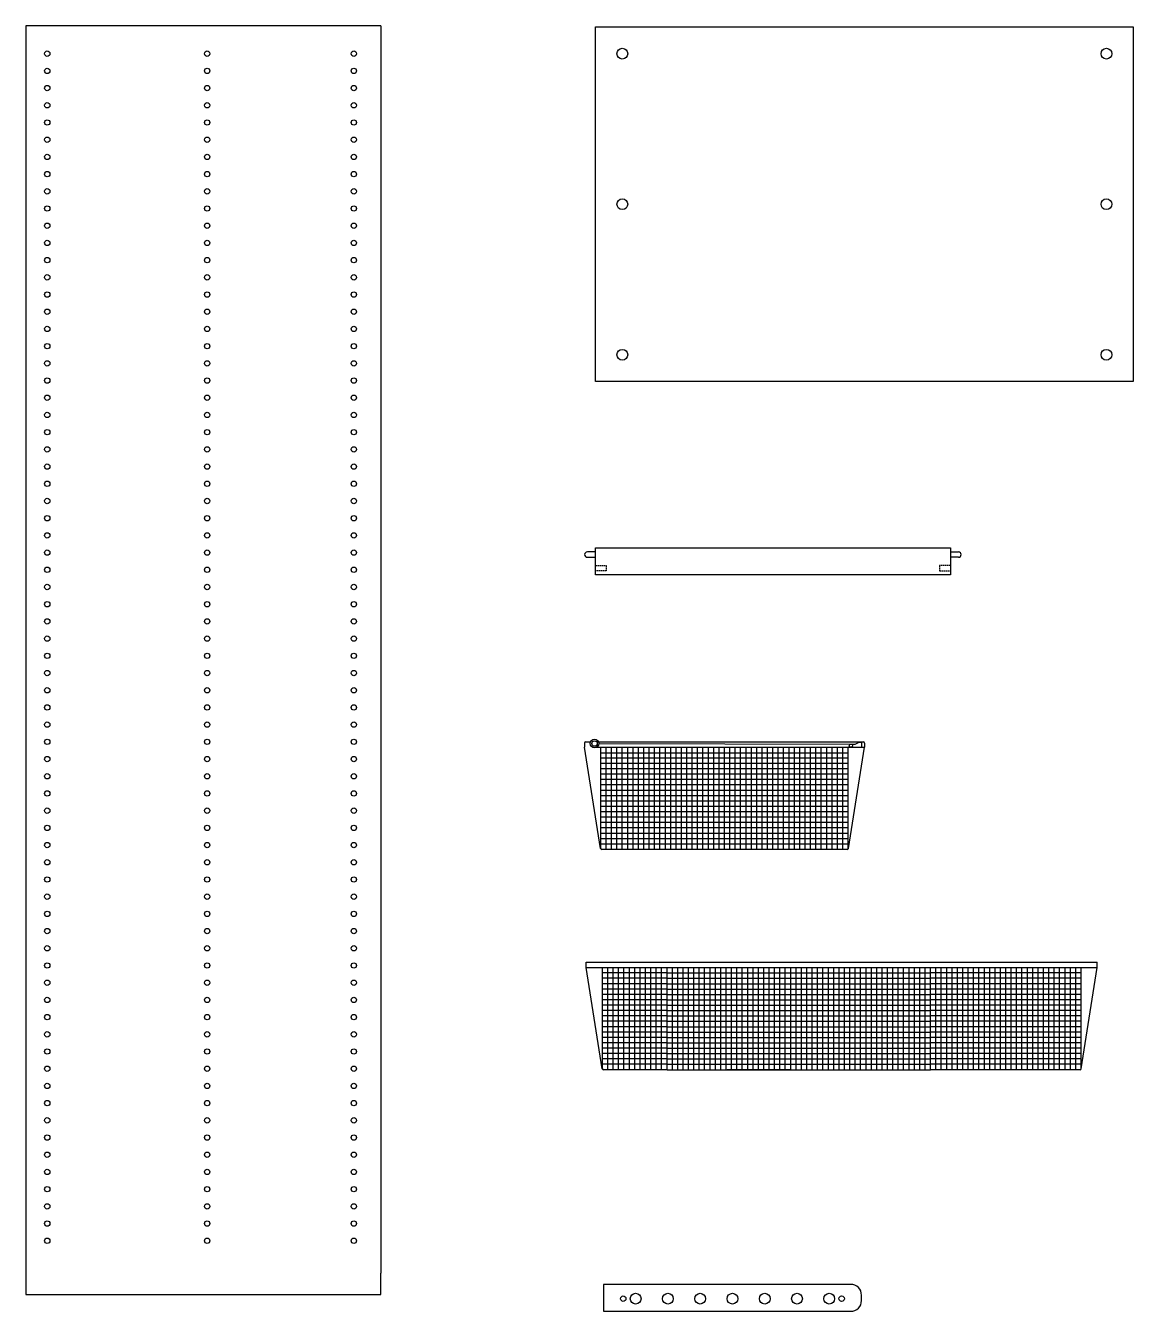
# Model space of a CAD drawing. Header units: millimetres. Extents: x 1707 to 3911, y 2756 to 3954.
# Drawn here: x 2864.1 to 3070, y 3714.7 to 3953.8 of the extents above; entities that cross this region are included whole.
import ezdxf

# ---------------------------------------------------------------- set-up
doc = ezdxf.new("R2010")
doc.units = ezdxf.units.MM
doc.linetypes.add('HIDDEN', pattern=[0.375, 0.25, -0.125])
for name, color, linetype in [('IN-FURN', 3, 'Continuous'), ('IN-FURN-STOR', 104, 'Continuous'), ('IN-FURN-WKSF', 4, 'Continuous')]:
    doc.layers.add(name, color=color, linetype=linetype)

msp = doc.modelspace()

# ---------------------------------------------------------------- linework, layer by layer
at = {"layer": 'IN-FURN'}
for p, q in [((2968.01, 3820.42), (2968.01, 3819.62)), ((2970.98, 3800.79), (2968.01, 3819.62)), ((2968.21, 3820.62), (2969.11, 3820.62)), ((2970.24, 3819.62), (3020.01, 3819.62)), ((2970.59, 3820.62), (3019.81, 3820.62)), ((2971.01, 3800.82), (2971.01, 3819.62)), ((2972.01, 3800.62), (2972.01, 3819.62)), ((2973.01, 3800.62), (2973.01, 3819.62)), ((2974.01, 3800.62), (2974.01, 3819.62)), ((2975.01, 3800.62), (2975.01, 3819.62)), ((2976.01, 3800.62), (2976.01, 3819.62)), ((2976.01, 3800.62), (2976.01, 3819.62)), ((2977.01, 3800.62), (2977.01, 3819.62)), ((2978.01, 3800.62), (2978.01, 3819.62)), ((2979.01, 3800.62), (2979.01, 3819.62)), ((2980.01, 3800.62), (2980.01, 3819.62)), ((2981.01, 3800.62), (2981.01, 3819.62)), ((2982.01, 3800.62), (2982.01, 3819.62)), ((2983.01, 3800.62), (2983.01, 3819.62)), ((2984.01, 3800.62), (2984.01, 3819.62)), ((2985.01, 3800.62), (2985.01, 3819.62)), ((2986.01, 3800.62), (2986.01, 3819.62)), ((2987.01, 3800.62), (2987.01, 3819.62)), ((2988.01, 3800.62), (2988.01, 3819.62)), ((2989.01, 3800.62), (2989.01, 3819.62)), ((2990.01, 3800.62), (2990.01, 3819.62)), ((2991.01, 3800.62), (2991.01, 3819.62)), ((2992.01, 3800.62), (2992.01, 3819.62)), ((2993.01, 3800.62), (2993.01, 3819.62)), ((2994.01, 3800.62), (2994.01, 3819.62)), ((2995.01, 3800.62), (2995.01, 3819.62)), ((2996.01, 3800.62), (2996.01, 3819.62)), ((2997.01, 3800.62), (2997.01, 3819.62)), ((2998.01, 3800.62), (2998.01, 3819.62)), ((2999.01, 3800.62), (2999.01, 3819.62)), ((3000.01, 3800.62), (3000.01, 3819.62)), ((3001.01, 3800.62), (3001.01, 3819.62)), ((3002.01, 3800.62), (3002.01, 3819.62)), ((3003.01, 3800.62), (3003.01, 3819.62)), ((3004.01, 3800.62), (3004.01, 3819.62)), ((3005.01, 3800.62), (3005.01, 3819.62)), ((3006.01, 3800.62), (3006.01, 3819.62)), ((3007.01, 3800.62), (3007.01, 3819.62)), ((3008.01, 3800.62), (3008.01, 3819.62)), ((3009.01, 3800.62), (3009.01, 3819.62)), ((3010.01, 3800.62), (3010.01, 3819.62)), ((3011.01, 3800.62), (3011.01, 3819.62)), ((3012.01, 3800.62), (3012.01, 3819.62)), ((3013.01, 3800.62), (3013.01, 3819.62)), ((3014.01, 3800.62), (3014.01, 3819.62)), ((3015.01, 3800.62), (3015.01, 3819.62)), ((3015.01, 3800.62), (3015.01, 3819.62)), ((3016.01, 3800.62), (3016.01, 3819.62)), ((3017.01, 3800.82), (3017.01, 3819.62)), ((3017.04, 3800.79), (3020.01, 3819.62)), ((3020.01, 3820.42), (3020.01, 3819.62)), ((2971.01, 3818.62), (3017.01, 3818.62)), ((3017.01, 3817.62), (2971.01, 3817.62)), ((3017.01, 3816.62), (2971.01, 3816.62)), ((3017.01, 3815.62), (2971.01, 3815.62)), ((3017.01, 3814.62), (2971.01, 3814.62)), ((3017.01, 3813.62), (2971.01, 3813.62)), ((3017.01, 3812.62), (2971.01, 3812.62)), ((3017.01, 3811.62), (2971.01, 3811.62)), ((3017.01, 3810.62), (2971.01, 3810.62)), ((3017.01, 3809.62), (2971.01, 3809.62)), ((3017.01, 3808.62), (2971.01, 3808.62)), ((3017.01, 3807.62), (2971.01, 3807.62)), ((3017.01, 3807.62), (2971.01, 3807.62)), ((3017.01, 3806.62), (2971.01, 3806.62)), ((3017.01, 3805.62), (2971.01, 3805.62)), ((3017.01, 3804.62), (2971.01, 3804.62)), ((3017.01, 3803.62), (2971.01, 3803.62)), ((3017.01, 3802.62), (2971.01, 3802.62)), ((3017.01, 3801.62), (2971.01, 3801.62)), ((3016.84, 3800.62), (2971.18, 3800.62)), ((2968.32, 3779.66), (3031.32, 3779.66)), ((2968.32, 3778.66), (2968.32, 3779.66)), ((2968.32, 3778.66), (2983.32, 3778.66)), ((2971.29, 3759.83), (2968.32, 3778.66)), ((2971.32, 3759.86), (2971.32, 3778.66)), ((2972.32, 3759.66), (2972.32, 3778.66)), ((2973.32, 3759.66), (2973.32, 3778.66)), ((2974.32, 3759.66), (2974.32, 3778.66)), ((2975.32, 3759.66), (2975.32, 3778.66)), ((2976.32, 3759.66), (2976.32, 3778.66)), ((2976.32, 3759.66), (2976.32, 3778.66)), ((2977.32, 3759.66), (2977.32, 3778.66)), ((2978.32, 3759.66), (2978.32, 3778.66)), ((2979.32, 3759.66), (2979.32, 3778.66)), ((2980.32, 3759.66), (2980.32, 3778.66)), ((2981.32, 3759.66), (2981.32, 3778.66)), ((2982.32, 3759.66), (2982.32, 3778.66)), ((2983.32, 3759.66), (2983.32, 3778.66)), ((2983.32, 3778.66), (3031.32, 3778.66)), ((2984.32, 3759.66), (2984.32, 3778.66)), ((2985.32, 3759.66), (2985.32, 3778.66)), ((2986.32, 3759.66), (2986.32, 3778.66)), ((2987.32, 3759.66), (2987.32, 3778.66)), ((2988.32, 3759.66), (2988.32, 3778.66)), ((2989.32, 3759.66), (2989.32, 3778.66)), ((2990.32, 3759.66), (2990.32, 3778.66)), ((2990.32, 3759.66), (2990.32, 3778.66)), ((2991.32, 3759.66), (2991.32, 3778.66)), ((2992.32, 3759.66), (2992.32, 3778.66)), ((2992.32, 3759.66), (2992.32, 3778.66)), ((2993.32, 3759.66), (2993.32, 3778.66)), ((2994.32, 3759.66), (2994.32, 3778.66)), ((2995.32, 3759.66), (2995.32, 3778.66)), ((2996.32, 3759.66), (2996.32, 3778.66)), ((2997.32, 3759.66), (2997.32, 3778.66)), ((2998.32, 3759.66), (2998.32, 3778.66)), ((2999.32, 3759.66), (2999.32, 3778.66)), ((3000.32, 3759.66), (3000.32, 3778.66)), ((3001.32, 3759.66), (3001.32, 3778.66)), ((3002.32, 3759.66), (3002.32, 3778.66)), ((3003.32, 3759.66), (3003.32, 3778.66)), ((3004.32, 3759.66), (3004.32, 3778.66)), ((3005.32, 3759.66), (3005.32, 3778.66)), ((3005.32, 3759.66), (3005.32, 3778.66)), ((3006.32, 3759.66), (3006.32, 3778.66)), ((3007.32, 3759.66), (3007.32, 3778.66)), ((3008.32, 3759.66), (3008.32, 3778.66)), ((3009.32, 3759.66), (3009.32, 3778.66)), ((3010.32, 3759.66), (3010.32, 3778.66)), ((3011.32, 3759.66), (3011.32, 3778.66)), ((3012.32, 3759.66), (3012.32, 3778.66)), ((3013.32, 3759.66), (3013.32, 3778.66)), ((3014.32, 3759.66), (3014.32, 3778.66)), ((3015.32, 3759.66), (3015.32, 3778.66)), ((3016.32, 3759.66), (3016.32, 3778.66)), ((3017.32, 3759.66), (3017.32, 3778.66)), ((3018.32, 3759.66), (3018.32, 3778.66)), ((3019.32, 3759.66), (3019.32, 3778.66)), ((3020.32, 3759.66), (3020.32, 3778.66)), ((3021.32, 3759.66), (3021.32, 3778.66)), ((3022.32, 3759.66), (3022.32, 3778.66)), ((3023.32, 3759.66), (3023.32, 3778.66)), ((3024.32, 3759.66), (3024.32, 3778.66)), ((3025.32, 3759.66), (3025.32, 3778.66)), ((3026.32, 3759.66), (3026.32, 3778.66)), ((3027.32, 3759.66), (3027.32, 3778.66)), ((3028.32, 3759.66), (3028.32, 3778.66)), ((3029.32, 3759.66), (3029.32, 3778.66)), ((3029.32, 3759.66), (3029.32, 3778.66)), ((3030.32, 3759.66), (3030.32, 3778.66)), ((3031.32, 3779.66), (3032.32, 3779.66)), ((3031.32, 3759.66), (3031.32, 3778.66)), ((3031.32, 3778.66), (3032.32, 3778.66)), ((3032.32, 3779.66), (3063.32, 3779.66)), ((3032.32, 3778.66), (3063.32, 3778.66)), ((3032.32, 3759.66), (3032.32, 3778.66)), ((3033.32, 3759.66), (3033.32, 3778.66)), ((3034.32, 3759.66), (3034.32, 3778.66)), ((3035.32, 3759.66), (3035.32, 3778.66)), ((3036.32, 3759.66), (3036.32, 3778.66)), ((3037.32, 3759.66), (3037.32, 3778.66)), ((3038.32, 3759.66), (3038.32, 3778.66)), ((3039.32, 3759.66), (3039.32, 3778.66)), ((3040.32, 3759.66), (3040.32, 3778.66)), ((3041.32, 3759.66), (3041.32, 3778.66)), ((3042.32, 3759.66), (3042.32, 3778.66)), ((3043.32, 3759.66), (3043.32, 3778.66)), ((3044.32, 3759.66), (3044.32, 3778.66)), ((3045.32, 3759.66), (3045.32, 3778.66)), ((3046.32, 3759.66), (3046.32, 3778.66)), ((3047.32, 3759.66), (3047.32, 3778.66)), ((3048.32, 3759.66), (3048.32, 3778.66)), ((3049.32, 3759.66), (3049.32, 3778.66)), ((3050.32, 3759.66), (3050.32, 3778.66)), ((3051.32, 3759.66), (3051.32, 3778.66)), ((3052.32, 3759.66), (3052.32, 3778.66)), ((3053.32, 3759.66), (3053.32, 3778.66)), ((3054.32, 3759.66), (3054.32, 3778.66)), ((3055.32, 3759.66), (3055.32, 3778.66)), ((3056.32, 3759.66), (3056.32, 3778.66)), ((3057.32, 3759.66), (3057.32, 3778.66)), ((3058.32, 3759.66), (3058.32, 3778.66)), ((3058.32, 3759.66), (3058.32, 3778.66)), ((3059.32, 3759.66), (3059.32, 3778.66)), ((3060.32, 3759.86), (3060.32, 3778.66)), ((3060.34, 3759.83), (3063.32, 3778.66)), ((3063.32, 3778.66), (3063.32, 3779.66)), ((2983.32, 3777.66), (2971.32, 3777.66)), ((2983.32, 3776.66), (2971.32, 3776.66)), ((2983.32, 3777.66), (3031.32, 3777.66)), ((2983.32, 3776.66), (3031.32, 3776.66)), ((3031.32, 3777.66), (3032.32, 3777.66)), ((3031.32, 3776.66), (3032.32, 3776.66)), ((3060.32, 3777.66), (3032.32, 3777.66)), ((3060.32, 3776.66), (3032.32, 3776.66)), ((2983.32, 3775.66), (2971.32, 3775.66)), ((2983.32, 3774.66), (2971.32, 3774.66)), ((2983.32, 3773.66), (2971.32, 3773.66)), ((2983.32, 3775.66), (3031.32, 3775.66)), ((2983.32, 3774.66), (3031.32, 3774.66)), ((2983.32, 3774.66), (3031.32, 3774.66)), ((2983.32, 3773.66), (3031.32, 3773.66)), ((3031.32, 3775.66), (3032.32, 3775.66)), ((3031.32, 3774.66), (3032.32, 3774.66)), ((3031.32, 3773.66), (3032.32, 3773.66)), ((3060.32, 3775.66), (3032.32, 3775.66)), ((3060.32, 3774.66), (3032.32, 3774.66)), ((3060.32, 3773.66), (3032.32, 3773.66)), ((2983.32, 3772.66), (2971.32, 3772.66)), ((2983.32, 3771.66), (2971.32, 3771.66)), ((2983.32, 3772.66), (3031.32, 3772.66)), ((2983.32, 3772.66), (3029.32, 3772.66)), ((2983.32, 3771.66), (3031.32, 3771.66)), ((2983.32, 3771.66), (3031.32, 3771.66)), ((2983.32, 3771.66), (3029.32, 3771.66)), ((3031.32, 3772.66), (3032.32, 3772.66)), ((3031.32, 3771.66), (3032.32, 3771.66)), ((3060.32, 3772.66), (3032.32, 3772.66)), ((3060.32, 3771.66), (3032.32, 3771.66)), ((2983.32, 3770.66), (2971.32, 3770.66)), ((2983.32, 3769.66), (2971.32, 3769.66)), ((2983.32, 3768.66), (2971.32, 3768.66)), ((2983.32, 3770.66), (3031.32, 3770.66)), ((2983.32, 3770.66), (3029.32, 3770.66)), ((2983.32, 3769.66), (3031.32, 3769.66)), ((2983.32, 3769.66), (3029.32, 3769.66)), ((2983.32, 3768.66), (3031.32, 3768.66)), ((2983.32, 3768.66), (3029.32, 3768.66)), ((3031.32, 3770.66), (3032.32, 3770.66)), ((3031.32, 3769.66), (3032.32, 3769.66)), ((3031.32, 3768.66), (3032.32, 3768.66)), ((3060.32, 3770.66), (3032.32, 3770.66)), ((3060.32, 3769.66), (3032.32, 3769.66)), ((3060.32, 3768.66), (3032.32, 3768.66)), ((2983.32, 3767.66), (2971.32, 3767.66)), ((2983.32, 3766.66), (2971.32, 3766.66)), ((2983.32, 3766.66), (2971.32, 3766.66)), ((2983.32, 3767.66), (3031.32, 3767.66)), ((2983.32, 3767.66), (3029.32, 3767.66)), ((2983.32, 3766.66), (3031.32, 3766.66)), ((2983.32, 3766.66), (3029.32, 3766.66)), ((3031.32, 3767.66), (3032.32, 3767.66)), ((3031.32, 3766.66), (3032.32, 3766.66)), ((3060.32, 3767.66), (3032.32, 3767.66)), ((3060.32, 3766.66), (3032.32, 3766.66)), ((3060.32, 3766.66), (3032.32, 3766.66)), ((2983.32, 3765.66), (2971.32, 3765.66)), ((2983.32, 3764.66), (2971.32, 3764.66)), ((2983.32, 3765.66), (3031.32, 3765.66)), ((2983.32, 3765.66), (3029.32, 3765.66)), ((2983.32, 3764.66), (3031.32, 3764.66)), ((2983.32, 3764.66), (3029.32, 3764.66)), ((3031.32, 3765.66), (3032.32, 3765.66)), ((3031.32, 3764.66), (3032.32, 3764.66)), ((3060.32, 3765.66), (3032.32, 3765.66)), ((3060.32, 3764.66), (3032.32, 3764.66)), ((2983.32, 3763.66), (2971.32, 3763.66)), ((2983.32, 3762.66), (2971.32, 3762.66)), ((2983.32, 3761.66), (2971.32, 3761.66)), ((2983.32, 3763.66), (3031.32, 3763.66)), ((2983.32, 3763.66), (3029.32, 3763.66)), ((2983.32, 3762.66), (3031.32, 3762.66)), ((2983.32, 3762.66), (3029.32, 3762.66)), ((2983.32, 3761.66), (3031.32, 3761.66)), ((2983.32, 3761.66), (3029.32, 3761.66)), ((3031.32, 3763.66), (3032.32, 3763.66)), ((3031.32, 3762.66), (3032.32, 3762.66)), ((3031.32, 3761.66), (3032.32, 3761.66)), ((3060.32, 3763.66), (3032.32, 3763.66)), ((3060.32, 3762.66), (3032.32, 3762.66)), ((3060.32, 3761.66), (3032.32, 3761.66)), ((2983.32, 3760.66), (2971.32, 3760.66)), ((2983.32, 3759.66), (2971.49, 3759.66)), ((2983.32, 3760.66), (3031.32, 3760.66)), ((2983.32, 3760.66), (3029.32, 3760.66)), ((2983.32, 3759.66), (3031.32, 3759.66)), ((2983.32, 3759.66), (3029.32, 3759.66)), ((3006.32, 3759.66), (2994.49, 3759.66)), ((3031.32, 3760.66), (3032.32, 3760.66)), ((3031.32, 3759.66), (3032.32, 3759.66)), ((3060.32, 3760.66), (3032.32, 3760.66)), ((3060.15, 3759.66), (3032.32, 3759.66))]:
    msp.add_line(p, q, dxfattribs=at)
for centre in [(2975.19, 3717.07), (3015.79, 3717.07)]:
    msp.add_circle(centre, 0.5, dxfattribs=at)
for centre, start, end in [((2968.21, 3820.42), 90, 180), ((3019.81, 3820.42), 0, 90), ((2971.18, 3800.82), 188.9726, 270), ((2971.21, 3800.82), 180, 270), ((3016.81, 3800.82), 270, 0), ((3016.84, 3800.82), 270, 351.0274), ((2971.49, 3759.86), 188.9726, 270), ((2971.52, 3759.86), 180, 270), ((3060.12, 3759.86), 270, 0), ((3060.15, 3759.86), 270, 351.0274)]:
    msp.add_arc(centre, 0.2, start, end, dxfattribs=at)
at = {"layer": 'IN-FURN-STOR'}
for p, q in [((2930.1, 3953.84), (2864.1, 3953.84)), ((2864.1, 3953.84), (2864.1, 3717.84)), ((2930.1, 3953.84), (2930.1, 3951.84)), ((2970.01, 3953.64), (3070.01, 3953.64)), ((2970.01, 3887.64), (2970.01, 3953.64)), ((3070.01, 3953.64), (3070.01, 3887.64)), ((2930.1, 3951.84), (2930.1, 3723.84)), ((3070.01, 3887.64), (2970.01, 3887.64)), ((2970.01, 3856.72), (3036.01, 3856.72)), ((2970.01, 3851.72), (2970.01, 3856.72)), ((3036.01, 3856.72), (3036.01, 3851.72)), ((3036.01, 3851.72), (2970.01, 3851.72)), ((2930.1, 3723.84), (2930.1, 3721.84)), ((2930.1, 3717.84), (2930.1, 3721.84)), ((2864.1, 3717.84), (2930.1, 3717.84))]:
    msp.add_line(p, q, dxfattribs=at)
at = {"layer": 'IN-FURN-WKSF'}
for p, q in [((2968.01, 3855.47), (2968.01, 3855.47)), ((2970.01, 3855.97), (2968.51, 3855.97)), ((2968.51, 3854.97), (2970.01, 3854.97)), ((3036.01, 3855.97), (3037.51, 3855.97)), ((3037.51, 3854.97), (3036.01, 3854.97)), ((3038.01, 3855.47), (3038.01, 3855.47)), ((2970.65, 3820.32), (3017.51, 3820.22)), ((3019.51, 3820.57), (3019.51, 3819.62)), ((2971.49, 3719.72), (2971.49, 3714.72)), ((3017.49, 3719.72), (2971.49, 3719.72)), ((3019.49, 3716.72), (3019.49, 3717.72)), ((2971.49, 3714.72), (3017.49, 3714.72))]:
    msp.add_line(p, q, dxfattribs=at)
at = {"layer": 'IN-FURN-WKSF', "linetype": 'HIDDEN'}
for p, q in [((2970.01, 3853.47), (2972.01, 3853.47)), ((2972.01, 3852.47), (2970.01, 3852.47)), ((2972.01, 3853.47), (2972.01, 3852.47)), ((3036.01, 3853.47), (3034.01, 3853.47)), ((3034.01, 3853.47), (3034.01, 3852.47)), ((3034.01, 3852.47), (3036.01, 3852.47))]:
    msp.add_line(p, q, dxfattribs=at)
at = {"layer": 'IN-FURN-WKSF'}
msp.add_lwpolyline([(3017.51, 3820.22), (3018.3, 3820.22), (3019.04, 3820.57), (3019.51, 3820.57)], dxfattribs=at)
for centre, radius in [((2868.1, 3948.64), 0.5), ((2897.83, 3948.64), 0.5), ((2925.1, 3948.64), 0.5), ((2975.01, 3948.64), 1), ((3065.01, 3948.64), 1), ((2868.1, 3945.43), 0.5), ((2897.83, 3945.44), 0.5), ((2925.1, 3945.44), 0.5), ((2868.1, 3942.24), 0.5), ((2897.83, 3942.24), 0.5), ((2925.1, 3942.24), 0.5), ((2868.1, 3939.04), 0.5), ((2897.83, 3939.04), 0.5), ((2925.1, 3939.04), 0.5), ((2868.1, 3935.84), 0.5), ((2897.83, 3935.84), 0.5), ((2925.1, 3935.84), 0.5), ((2868.1, 3932.64), 0.5), ((2868.1, 3932.64), 0.5), ((2897.83, 3932.64), 0.5), ((2897.83, 3932.64), 0.5), ((2925.1, 3932.64), 0.5), ((2925.1, 3932.64), 0.5), ((2868.1, 3929.44), 0.5), ((2897.83, 3929.44), 0.5), ((2925.1, 3929.44), 0.5), ((2868.1, 3926.24), 0.5), ((2897.83, 3926.24), 0.5), ((2925.1, 3926.24), 0.5), ((2868.1, 3923.04), 0.5), ((2897.83, 3923.04), 0.5), ((2925.1, 3923.04), 0.5), ((2975.01, 3920.64), 1), ((3065.01, 3920.64), 1), ((2868.1, 3919.84), 0.5), ((2897.83, 3919.84), 0.5), ((2925.1, 3919.84), 0.5), ((2868.1, 3916.64), 0.5), ((2868.1, 3916.64), 0.5), ((2897.83, 3916.64), 0.5), ((2897.83, 3916.64), 0.5), ((2925.1, 3916.64), 0.5), ((2925.1, 3916.64), 0.5), ((2868.1, 3913.44), 0.5), ((2897.83, 3913.44), 0.5), ((2925.1, 3913.44), 0.5), ((2868.1, 3910.24), 0.5), ((2897.83, 3910.24), 0.5), ((2925.1, 3910.24), 0.5), ((2868.1, 3907.04), 0.5), ((2897.83, 3907.04), 0.5), ((2925.1, 3907.04), 0.5), ((2868.1, 3903.84), 0.5), ((2897.83, 3903.84), 0.5), ((2925.1, 3903.84), 0.5), ((2868.1, 3900.64), 0.5), ((2868.1, 3900.64), 0.5), ((2897.83, 3900.64), 0.5), ((2897.83, 3900.64), 0.5), ((2925.1, 3900.64), 0.5), ((2925.1, 3900.64), 0.5), ((2868.1, 3897.44), 0.5), ((2897.83, 3897.44), 0.5), ((2925.1, 3897.44), 0.5), ((2868.1, 3894.24), 0.5), ((2897.83, 3894.24), 0.5), ((2925.1, 3894.24), 0.5), ((2975.01, 3892.64), 1), ((3065.01, 3892.64), 1), ((2868.1, 3891.04), 0.5), ((2897.83, 3891.04), 0.5), ((2925.1, 3891.04), 0.5), ((2868.1, 3887.84), 0.5), ((2897.83, 3887.84), 0.5), ((2925.1, 3887.84), 0.5), ((2868.1, 3884.64), 0.5), ((2868.1, 3884.64), 0.5), ((2897.83, 3884.64), 0.5), ((2897.83, 3884.64), 0.5), ((2925.1, 3884.64), 0.5), ((2925.1, 3884.64), 0.5), ((2868.1, 3881.44), 0.5), ((2897.83, 3881.44), 0.5), ((2925.1, 3881.44), 0.5), ((2868.1, 3878.24), 0.5), ((2897.83, 3878.24), 0.5), ((2925.1, 3878.24), 0.5), ((2868.1, 3875.04), 0.5), ((2897.83, 3875.04), 0.5), ((2925.1, 3875.04), 0.5), ((2868.1, 3871.84), 0.5), ((2897.83, 3871.84), 0.5), ((2925.1, 3871.84), 0.5), ((2868.1, 3868.64), 0.5), ((2868.1, 3868.64), 0.5), ((2897.83, 3868.64), 0.5), ((2897.83, 3868.64), 0.5), ((2925.1, 3868.64), 0.5), ((2925.1, 3868.64), 0.5), ((2868.1, 3865.44), 0.5), ((2897.83, 3865.44), 0.5), ((2925.1, 3865.44), 0.5), ((2868.1, 3862.24), 0.5), ((2897.83, 3862.24), 0.5), ((2925.1, 3862.24), 0.5), ((2868.1, 3859.04), 0.5), ((2897.83, 3859.04), 0.5), ((2925.1, 3859.04), 0.5), ((2868.1, 3855.84), 0.5), ((2897.83, 3855.84), 0.5), ((2925.1, 3855.84), 0.5), ((2868.1, 3852.64), 0.5), ((2868.1, 3852.64), 0.5), ((2897.83, 3852.64), 0.5), ((2897.83, 3852.64), 0.5), ((2925.1, 3852.64), 0.5), ((2925.1, 3852.64), 0.5), ((2868.1, 3849.44), 0.5), ((2897.83, 3849.44), 0.5), ((2925.1, 3849.44), 0.5), ((2868.1, 3846.24), 0.5), ((2897.83, 3846.24), 0.5), ((2925.1, 3846.24), 0.5), ((2868.1, 3843.04), 0.5), ((2897.83, 3843.04), 0.5), ((2925.1, 3843.04), 0.5), ((2868.1, 3839.84), 0.5), ((2897.83, 3839.84), 0.5), ((2925.1, 3839.84), 0.5), ((2868.1, 3836.64), 0.5), ((2868.1, 3836.64), 0.5), ((2897.83, 3836.64), 0.5), ((2897.83, 3836.64), 0.5), ((2925.1, 3836.64), 0.5), ((2925.1, 3836.64), 0.5), ((2868.1, 3833.44), 0.5), ((2897.83, 3833.44), 0.5), ((2925.1, 3833.44), 0.5), ((2868.1, 3830.24), 0.5), ((2897.83, 3830.24), 0.5), ((2925.1, 3830.24), 0.5), ((2868.1, 3827.04), 0.5), ((2897.83, 3827.04), 0.5), ((2925.1, 3827.04), 0.5), ((2868.1, 3823.84), 0.5), ((2897.83, 3823.84), 0.5), ((2925.1, 3823.84), 0.5), ((2868.1, 3820.64), 0.5), ((2868.1, 3820.64), 0.5), ((2897.83, 3820.64), 0.5), ((2897.83, 3820.64), 0.5), ((2925.1, 3820.64), 0.5), ((2925.1, 3820.64), 0.5), ((2969.85, 3820.32), 0.8), ((2969.85, 3820.32), 0.5), ((3017.51, 3819.92), 0.3), ((2868.1, 3817.44), 0.5), ((2897.83, 3817.44), 0.5), ((2925.1, 3817.44), 0.5), ((2868.1, 3814.24), 0.5), ((2897.83, 3814.24), 0.5), ((2925.1, 3814.24), 0.5), ((2868.1, 3811.04), 0.5), ((2897.83, 3811.04), 0.5), ((2925.1, 3811.04), 0.5), ((2868.1, 3807.84), 0.5), ((2897.83, 3807.84), 0.5), ((2925.1, 3807.84), 0.5), ((2868.1, 3804.64), 0.5), ((2868.1, 3804.64), 0.5), ((2897.83, 3804.64), 0.5), ((2897.83, 3804.64), 0.5), ((2925.1, 3804.64), 0.5), ((2925.1, 3804.64), 0.5), ((2868.1, 3801.44), 0.5), ((2897.83, 3801.44), 0.5), ((2925.1, 3801.44), 0.5), ((2868.1, 3798.24), 0.5), ((2897.83, 3798.24), 0.5), ((2925.1, 3798.24), 0.5), ((2868.1, 3795.04), 0.5), ((2897.83, 3795.04), 0.5), ((2925.1, 3795.04), 0.5), ((2868.1, 3791.84), 0.5), ((2897.83, 3791.84), 0.5), ((2925.1, 3791.84), 0.5), ((2868.1, 3788.64), 0.5), ((2868.1, 3788.64), 0.5), ((2897.83, 3788.64), 0.5), ((2897.83, 3788.64), 0.5), ((2925.1, 3788.64), 0.5), ((2925.1, 3788.64), 0.5), ((2868.1, 3785.44), 0.5), ((2897.83, 3785.44), 0.5), ((2925.1, 3785.44), 0.5), ((2868.1, 3782.24), 0.5), ((2897.83, 3782.24), 0.5), ((2925.1, 3782.24), 0.5), ((2868.1, 3779.04), 0.5), ((2897.83, 3779.04), 0.5), ((2925.1, 3779.04), 0.5), ((2868.1, 3775.84), 0.5), ((2897.83, 3775.84), 0.5), ((2925.1, 3775.84), 0.5), ((2868.1, 3772.64), 0.5), ((2868.1, 3772.64), 0.5), ((2897.83, 3772.64), 0.5), ((2897.83, 3772.64), 0.5), ((2925.1, 3772.64), 0.5), ((2925.1, 3772.64), 0.5), ((2868.1, 3769.44), 0.5), ((2897.83, 3769.44), 0.5), ((2925.1, 3769.44), 0.5), ((2868.1, 3766.24), 0.5), ((2897.83, 3766.24), 0.5), ((2925.1, 3766.24), 0.5), ((2868.1, 3763.04), 0.5), ((2897.83, 3763.04), 0.5), ((2925.1, 3763.04), 0.5), ((2868.1, 3759.84), 0.5), ((2897.83, 3759.84), 0.5), ((2925.1, 3759.84), 0.5), ((2868.1, 3756.64), 0.5), ((2868.1, 3756.64), 0.5), ((2897.83, 3756.64), 0.5), ((2897.83, 3756.64), 0.5), ((2925.1, 3756.64), 0.5), ((2925.1, 3756.64), 0.5), ((2868.1, 3753.44), 0.5), ((2897.83, 3753.44), 0.5), ((2925.1, 3753.44), 0.5), ((2868.1, 3750.24), 0.5), ((2897.83, 3750.24), 0.5), ((2925.1, 3750.24), 0.5), ((2868.1, 3747.04), 0.5), ((2897.83, 3747.04), 0.5), ((2925.1, 3747.04), 0.5), ((2868.1, 3743.84), 0.5), ((2897.83, 3743.84), 0.5), ((2925.1, 3743.84), 0.5), ((2868.1, 3740.64), 0.5), ((2868.1, 3740.64), 0.5), ((2897.83, 3740.64), 0.5), ((2897.83, 3740.64), 0.5), ((2925.1, 3740.64), 0.5), ((2925.1, 3740.64), 0.5), ((2868.1, 3737.44), 0.5), ((2897.83, 3737.44), 0.5), ((2925.1, 3737.44), 0.5), ((2868.1, 3734.24), 0.5), ((2897.83, 3734.24), 0.5), ((2925.1, 3734.24), 0.5), ((2868.1, 3731.04), 0.5), ((2897.83, 3731.04), 0.5), ((2925.1, 3731.04), 0.5), ((2868.1, 3727.84), 0.5), ((2897.83, 3727.84), 0.5), ((2925.1, 3727.84), 0.5), ((2977.49, 3717.07), 1), ((2983.49, 3717.07), 1), ((2989.49, 3717.07), 1), ((2995.49, 3717.07), 1), ((3001.49, 3717.07), 1), ((3007.49, 3717.07), 1), ((3013.49, 3717.07), 1)]:
    msp.add_circle(centre, radius, dxfattribs=at)
for centre, radius, start, end in [((2968.51, 3855.47), 0.5, 90, 180), ((2968.51, 3855.47), 0.5, 180, 270), ((3037.51, 3855.47), 0.5, 360, 90), ((3037.51, 3855.47), 0.5, 270, 360), ((3017.49, 3717.72), 2, 0, 90), ((3017.49, 3716.72), 2, 270, 0)]:
    msp.add_arc(centre, radius, start, end, dxfattribs=at)

doc.saveas('drawing.dxf')
